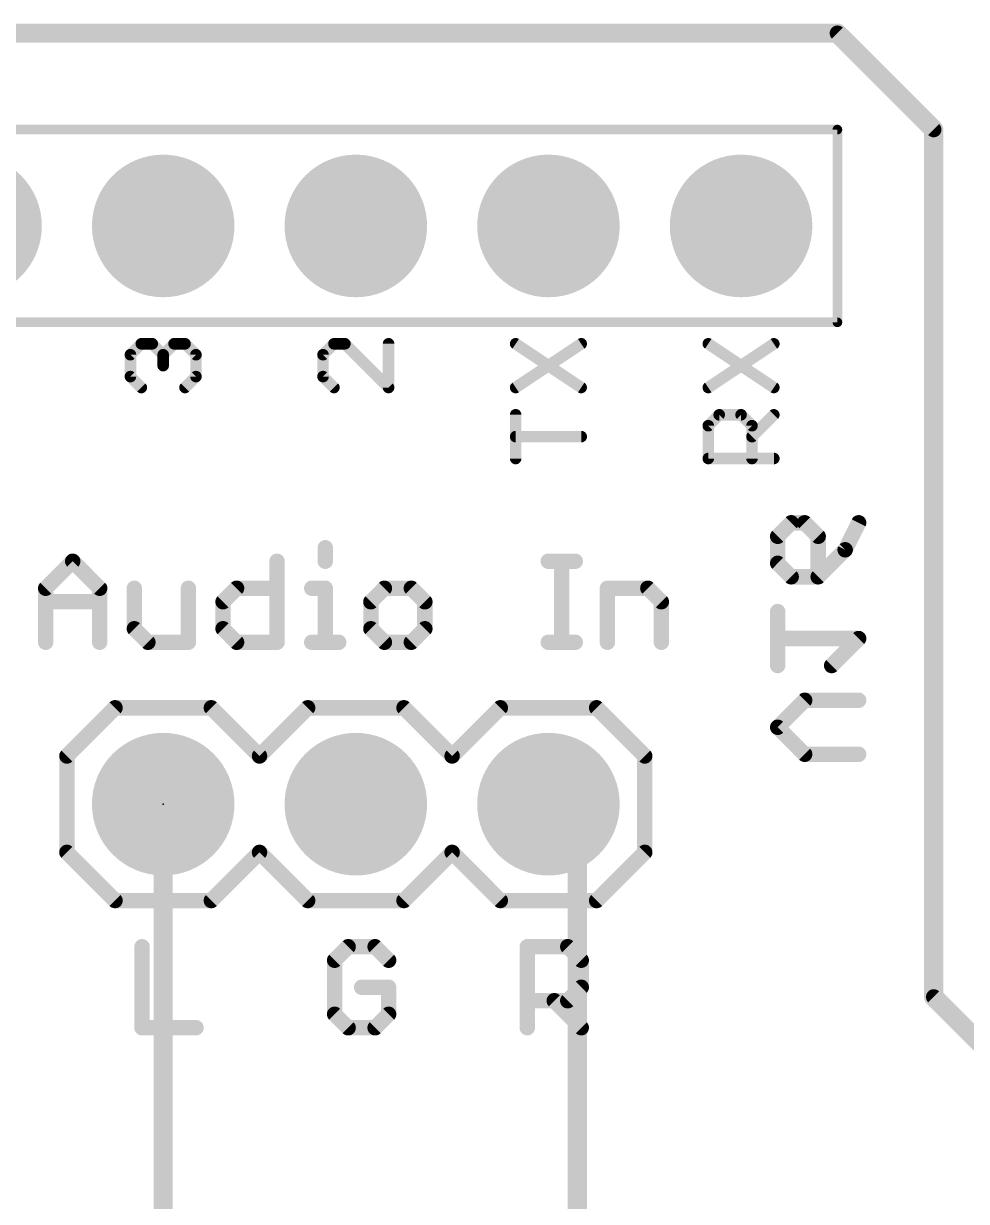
# Model space of a CAD drawing. Extents: x -16 to 96, y -18 to 53.
# Drawn here: x 45.15 to 57.58, y 37.94 to 53.47 of the extents above; entities that cross this region are included whole.
import ezdxf

# ---------------------------------------------------------------- set-up
doc = ezdxf.new("R2010")
doc.units = 0
for name, color, linetype in [('1', 12, 'CONTINUOUS'), ('16', 132, 'CONTINUOUS'), ('17', 110, 'CONTINUOUS'), ('20', 53, 'CONTINUOUS'), ('21', 41, 'CONTINUOUS'), ('23', 53, 'CONTINUOUS'), ('51', 53, 'CONTINUOUS')]:
    doc.layers.add(name, color=color, linetype=linetype)

# ---------------------------------------------------------------- blocks, each defined once
blk = doc.blocks.new('RECT')
blk.add_solid([(-0.5, -0.5), (0.5, -0.5), (-0.5, 0.5), (0.5, 0.5)])
blk = doc.blocks.new('ROUNDP')
at = {"const_width": 0.5}
blk.add_lwpolyline([(0, -0.25, 1), (0, 0.25, 1), (0, -0.25)], format="xyb", dxfattribs=at)

msp = doc.modelspace()

# ---------------------------------------------------------------- linework, layer by layer
at = {"layer": '1', "const_width": 0.254}
for points in [[(55.88, 53.34), (2.54, 53.34)], [(57.15, 52.07), (55.88, 53.34)], [(57.15, 40.64), (57.15, 52.07)], [(46.99, 43.18), (46.99, 36.83)], [(52.451, 42.799), (52.07, 43.18)], [(52.451, 26.543), (52.451, 42.799)], [(59.69, 38.1), (57.15, 40.64)]]:
    msp.add_lwpolyline(points, dxfattribs=at)
at = {"layer": '1', "const_width": 0.127}
for points in [[(55.9249, 53.3849, 1), (55.8351, 53.2951)], [(55.88, 53.2765, 1), (55.88, 53.4035)], [(57.2135, 52.07, 1), (57.0865, 52.07)], [(57.1051, 52.0251, 1), (57.1949, 52.1149)], [(47.0535, 43.18, 1), (46.9265, 43.18)], [(52.1149, 43.2249, 1), (52.0251, 43.1351)], [(52.5145, 42.799, 1), (52.3875, 42.799)], [(52.4061, 42.7541, 1), (52.4959, 42.8439)], [(57.1949, 40.6849, 1), (57.1051, 40.5951)], [(57.0865, 40.64, 1), (57.2135, 40.64)]]:
    msp.add_lwpolyline(points, format="xyb", dxfattribs=at)
at = {"layer": '16'}
for points, const_width in [([(55.88, 53.34), (2.54, 53.34)], 0.254), ([(57.15, 52.07), (55.88, 53.34)], 0.254), ([(57.15, 40.64), (57.15, 52.07)], 0.254), ([(55.0926, 46.7101), (55.2706, 46.888)], 0.2032), ([(55.2706, 46.888), (55.4485, 46.888)], 0.2032), ([(55.4485, 46.888), (55.6265, 46.7101)], 0.2032), ([(56.1603, 46.888), (55.9824, 46.5321)], 0.2032), ([(55.0926, 46.3541), (55.0926, 46.7101)], 0.2032), ([(55.6265, 46.7101), (55.6265, 46.1762)], 0.2032), ([(55.9824, 46.5321), (55.6265, 46.1762)], 0.2032), ([(55.2706, 46.1762), (55.0926, 46.3541)], 0.2032), ([(55.6265, 46.1762), (55.2706, 46.1762)], 0.2032), ([(55.0926, 45.0068), (55.0926, 45.7186)], 0.2032), ([(56.1603, 45.3627), (55.0926, 45.3627)], 0.2032), ([(55.8044, 45.0068), (56.1603, 45.3627)], 0.2032), ([(55.0926, 44.1933), (55.4485, 44.5492)], 0.2032), ([(55.4485, 44.5492), (56.1603, 44.5492)], 0.2032), ([(55.4485, 43.8374), (55.0926, 44.1933)], 0.2032), ([(56.1603, 43.8374), (55.4485, 43.8374)], 0.2032), ([(59.69, 38.1), (57.15, 40.64)], 0.254)]:
    msp.add_lwpolyline(points, dxfattribs=dict(at, const_width=const_width))
for points, const_width in [([(55.9249, 53.3849, 1), (55.8351, 53.2951)], 0.127), ([(55.88, 53.2765, 1), (55.88, 53.4035)], 0.127), ([(57.2135, 52.07, 1), (57.0865, 52.07)], 0.127), ([(57.1051, 52.0251, 1), (57.1949, 52.1149)], 0.127), ([(55.2706, 46.9388, 1), (55.2706, 46.8372)], 0.1016), ([(55.3065, 46.8521, 1), (55.2346, 46.9239)], 0.1016), ([(55.4844, 46.9239, 1), (55.4126, 46.8521)], 0.1016), ([(55.4485, 46.8372, 1), (55.4485, 46.9388)], 0.1016), ([(56.2057, 46.8653, 1), (56.1149, 46.9107)], 0.1016), ([(55.1434, 46.7101, 1), (55.0418, 46.7101)], 0.1016), ([(55.0567, 46.746, 1), (55.1285, 46.6741)], 0.1016), ([(55.6773, 46.7101, 1), (55.5757, 46.7101)], 0.1016), ([(55.5905, 46.6741, 1), (55.6624, 46.746)], 0.1016), ([(55.9369, 46.5548, 1), (56.0278, 46.5094)], 0.1016), ([(56.0183, 46.4962, 1), (55.9464, 46.568)], 0.1016), ([(55.1285, 46.3901, 1), (55.0567, 46.3182)], 0.1016), ([(55.0418, 46.3541, 1), (55.1434, 46.3541)], 0.1016), ([(55.2706, 46.227, 1), (55.2706, 46.1254)], 0.1016), ([(55.2346, 46.1403, 1), (55.3065, 46.2121)], 0.1016), ([(55.5905, 46.2121, 1), (55.6624, 46.1403)], 0.1016), ([(55.6265, 46.1254, 1), (55.6265, 46.227)], 0.1016), ([(55.5757, 46.1762, 1), (55.6773, 46.1762)], 0.1016), ([(55.1434, 45.7186, 1), (55.0418, 45.7186)], 0.1016), ([(55.0926, 45.4135, 1), (55.0926, 45.3119)], 0.1016), ([(56.1962, 45.3268, 1), (56.1244, 45.3986)], 0.1016), ([(56.1603, 45.3119, 1), (56.1603, 45.4135)], 0.1016), ([(55.0418, 45.0068, 1), (55.1434, 45.0068)], 0.1016), ([(55.7685, 45.0427, 1), (55.8403, 44.9709)], 0.1016), ([(55.4485, 44.6, 1), (55.4485, 44.4984)], 0.1016), ([(55.4844, 44.5133, 1), (55.4126, 44.5851)], 0.1016), ([(56.1603, 44.4984, 1), (56.1603, 44.6)], 0.1016), ([(55.1285, 44.2292, 1), (55.0567, 44.1574)], 0.1016), ([(55.0567, 44.2292, 1), (55.1285, 44.1574)], 0.1016), ([(55.4485, 43.8882, 1), (55.4485, 43.7866)], 0.1016), ([(56.1603, 43.7866, 1), (56.1603, 43.8882)], 0.1016), ([(55.4126, 43.8015, 1), (55.4844, 43.8733)], 0.1016), ([(57.1949, 40.6849, 1), (57.1051, 40.5951)], 0.127), ([(57.0865, 40.64, 1), (57.2135, 40.64)], 0.127)]:
    msp.add_lwpolyline(points, format="xyb", dxfattribs=dict(at, const_width=const_width))
at = {"layer": '20', "const_width": 0.2032}
for points in [[(55.88, 53.34), (2.54, 53.34)], [(57.15, 52.07), (55.88, 53.34)], [(57.15, 40.64), (57.15, 52.07)], [(59.69, 38.1), (57.15, 40.64)]]:
    msp.add_lwpolyline(points, dxfattribs=at)
at = {"layer": '20', "const_width": 0.1016}
for points in [[(55.9159, 53.3759, 1), (55.8441, 53.3041)], [(55.88, 53.2892, 1), (55.88, 53.3908)], [(57.2008, 52.07, 1), (57.0992, 52.07)], [(57.1141, 52.0341, 1), (57.1859, 52.1059)], [(57.1859, 40.6759, 1), (57.1141, 40.6041)], [(57.0992, 40.64, 1), (57.2008, 40.64)]]:
    msp.add_lwpolyline(points, format="xyb", dxfattribs=at)
at = {"layer": '21'}
for points, const_width in [([(46.5575, 49.1029), (46.7015, 49.2469)], 0.1524), ([(46.7015, 49.2469), (46.8456, 49.2469)], 0.1524), ([(46.8456, 49.2469), (46.9896, 49.1029)], 0.1524), ([(46.9896, 49.1029), (47.1337, 49.2469)], 0.1524), ([(47.1337, 49.2469), (47.2777, 49.2469)], 0.1524), ([(47.2777, 49.2469), (47.4218, 49.1029)], 0.1524), ([(49.2415, 49.2469), (49.0975, 49.1029)], 0.1524), ([(49.3856, 49.2469), (49.2415, 49.2469)], 0.1524), ([(49.9618, 48.6707), (49.3856, 49.2469)], 0.1524), ([(49.9618, 49.2469), (49.9618, 48.6707)], 0.1524), ([(51.6375, 48.6707), (52.5018, 49.2469)], 0.1524), ([(51.6375, 49.2469), (52.5018, 48.6707)], 0.1524), ([(54.1775, 48.6707), (55.0418, 49.2469)], 0.1524), ([(54.1775, 49.2469), (55.0418, 48.6707)], 0.1524), ([(46.5575, 48.8147), (46.5575, 49.1029)], 0.1524), ([(46.9896, 49.1029), (46.9896, 48.9588)], 0.1524), ([(47.4218, 49.1029), (47.4218, 48.8147)], 0.1524), ([(49.0975, 49.1029), (49.0975, 48.8147)], 0.1524), ([(46.7015, 48.6707), (46.5575, 48.8147)], 0.1524), ([(47.4218, 48.8147), (47.2777, 48.6707)], 0.1524), ([(49.0975, 48.8147), (49.2415, 48.6707)], 0.1524), ([(51.6375, 47.7352), (51.6375, 48.3114)], 0.1524), ([(54.1775, 48.1673), (54.3215, 48.3114)], 0.1524), ([(54.3215, 48.3114), (54.6096, 48.3114)], 0.1524), ([(54.6096, 48.3114), (54.7537, 48.1673)], 0.1524), ([(54.7537, 48.0233), (55.0418, 48.3114)], 0.1524), ([(54.1775, 47.7352), (54.1775, 48.1673)], 0.1524), ([(54.7537, 48.1673), (54.7537, 47.7352)], 0.1524), ([(52.5018, 48.0233), (51.6375, 48.0233)], 0.1524), ([(55.0418, 47.7352), (54.1775, 47.7352)], 0.1524), ([(49.1267, 46.5593), (49.1267, 46.3813)], 0.2032), ([(45.4406, 46.0254), (45.7965, 46.3813)], 0.2032), ([(45.7965, 46.3813), (46.1524, 46.0254)], 0.2032), ([(48.4912, 46.3813), (48.4912, 45.3136)], 0.2032), ([(52.0672, 46.3813), (52.4231, 46.3813)], 0.2032), ([(52.2451, 45.3136), (52.2451, 46.3813)], 0.2032), ([(45.4406, 45.3136), (45.4406, 46.0254)], 0.2032), ([(46.1524, 46.0254), (46.1524, 45.3136)], 0.2032), ([(46.61, 46.0254), (46.61, 45.4916)], 0.2032), ([(47.3218, 45.3136), (47.3218, 46.0254)], 0.2032), ([(47.7794, 45.8475), (47.9573, 46.0254)], 0.2032), ([(47.9573, 46.0254), (48.4912, 46.0254)], 0.2032), ([(48.9488, 46.0254), (49.1267, 46.0254)], 0.2032), ([(49.1267, 46.0254), (49.1267, 45.3136)], 0.2032), ([(49.9063, 46.0254), (49.7284, 45.8475)], 0.2032), ([(50.2622, 46.0254), (49.9063, 46.0254)], 0.2032), ([(50.4402, 45.8475), (50.2622, 46.0254)], 0.2032), ([(52.8468, 45.3136), (52.8468, 46.0254)], 0.2032), ([(52.8468, 46.0254), (53.3806, 46.0254)], 0.2032), ([(53.3806, 46.0254), (53.5586, 45.8475)], 0.2032), ([(45.4406, 45.8475), (46.1524, 45.8475)], 0.2032), ([(47.7794, 45.4916), (47.7794, 45.8475)], 0.2032), ([(49.7284, 45.8475), (49.7284, 45.4916)], 0.2032), ([(50.4402, 45.4916), (50.4402, 45.8475)], 0.2032), ([(53.5586, 45.8475), (53.5586, 45.3136)], 0.2032), ([(46.61, 45.4916), (46.7879, 45.3136)], 0.2032), ([(47.9573, 45.3136), (47.7794, 45.4916)], 0.2032), ([(49.7284, 45.4916), (49.9063, 45.3136)], 0.2032), ([(50.2622, 45.3136), (50.4402, 45.4916)], 0.2032), ([(46.7879, 45.3136), (47.3218, 45.3136)], 0.2032), ([(48.4912, 45.3136), (47.9573, 45.3136)], 0.2032), ([(48.9488, 45.3136), (49.3047, 45.3136)], 0.2032), ([(49.9063, 45.3136), (50.2622, 45.3136)], 0.2032), ([(52.0672, 45.3136), (52.4231, 45.3136)], 0.2032), ([(46.355, 44.45), (45.72, 43.815)], 0.2032), ([(46.355, 44.45), (47.625, 44.45)], 0.2032), ([(47.625, 44.45), (48.26, 43.815)], 0.2032), ([(48.26, 43.815), (48.895, 44.45)], 0.2032), ([(48.895, 44.45), (50.165, 44.45)], 0.2032), ([(50.165, 44.45), (50.8, 43.815)], 0.2032), ([(50.8, 43.815), (51.435, 44.45)], 0.2032), ([(51.435, 44.45), (52.705, 44.45)], 0.2032), ([(52.705, 44.45), (53.34, 43.815)], 0.2032), ([(45.72, 43.815), (45.72, 42.545)], 0.2032), ([(53.34, 43.815), (53.34, 42.545)], 0.2032), ([(45.72, 42.545), (46.355, 41.91)], 0.2032), ([(48.26, 42.545), (47.625, 41.91)], 0.2032), ([(48.895, 41.91), (48.26, 42.545)], 0.2032), ([(50.8, 42.545), (50.165, 41.91)], 0.2032), ([(51.435, 41.91), (50.8, 42.545)], 0.2032), ([(53.34, 42.545), (52.705, 41.91)], 0.2032), ([(47.625, 41.91), (46.355, 41.91)], 0.2032), ([(50.165, 41.91), (48.895, 41.91)], 0.2032), ([(52.705, 41.91), (51.435, 41.91)], 0.2032), ([(46.7106, 41.3013), (46.7106, 40.2336)], 0.2032), ([(49.4286, 41.3013), (49.2506, 41.1234)], 0.2032), ([(49.7845, 41.3013), (49.4286, 41.3013)], 0.2032), ([(49.9624, 41.1234), (49.7845, 41.3013)], 0.2032), ([(51.7906, 40.2336), (51.7906, 41.3013)], 0.2032), ([(51.7906, 41.3013), (52.3245, 41.3013)], 0.2032), ([(52.3245, 41.3013), (52.5024, 41.1234)], 0.2032), ([(49.2506, 41.1234), (49.2506, 40.4116)], 0.2032), ([(52.5024, 41.1234), (52.5024, 40.7675)], 0.2032), ([(49.9624, 40.7675), (49.6065, 40.7675)], 0.2032), ([(49.9624, 40.4116), (49.9624, 40.7675)], 0.2032), ([(52.5024, 40.7675), (52.3245, 40.5895)], 0.2032), ([(52.3245, 40.5895), (51.7906, 40.5895)], 0.2032), ([(52.1465, 40.5895), (52.5024, 40.2336)], 0.2032), ([(49.2506, 40.4116), (49.4286, 40.2336)], 0.2032), ([(49.7845, 40.2336), (49.9624, 40.4116)], 0.2032), ([(46.7106, 40.2336), (47.4224, 40.2336)], 0.2032), ([(49.4286, 40.2336), (49.7845, 40.2336)], 0.2032)]:
    msp.add_lwpolyline(points, dxfattribs=dict(at, const_width=const_width))
for points, const_width in [([(46.7015, 49.285, 1), (46.7015, 49.2088)], 0.0762), ([(46.7285, 49.22, 1), (46.6746, 49.2738)], 0.0762), ([(46.8725, 49.2738, 1), (46.8186, 49.22)], 0.0762), ([(46.8456, 49.2088, 1), (46.8456, 49.285)], 0.0762), ([(47.1337, 49.285, 1), (47.1337, 49.2088)], 0.0762), ([(47.1606, 49.22, 1), (47.1067, 49.2738)], 0.0762), ([(47.3047, 49.2738, 1), (47.2508, 49.22)], 0.0762), ([(47.2777, 49.2088, 1), (47.2777, 49.285)], 0.0762), ([(49.2415, 49.285, 1), (49.2415, 49.2088)], 0.0762), ([(49.2685, 49.22, 1), (49.2146, 49.2738)], 0.0762), ([(49.4125, 49.2738, 1), (49.3586, 49.22)], 0.0762), ([(49.3856, 49.2088, 1), (49.3856, 49.285)], 0.0762), ([(49.9999, 49.2469, 1), (49.9237, 49.2469)], 0.0762), ([(51.6586, 49.2786, 1), (51.6163, 49.2152)], 0.0762), ([(52.5229, 49.2152, 1), (52.4807, 49.2786)], 0.0762), ([(54.1986, 49.2786, 1), (54.1563, 49.2152)], 0.0762), ([(55.0629, 49.2152, 1), (55.0207, 49.2786)], 0.0762), ([(46.5305, 49.1298, 1), (46.5844, 49.0759)], 0.0762), ([(46.5956, 49.1029, 1), (46.5194, 49.1029)], 0.0762), ([(47.0277, 49.1029, 1), (46.9515, 49.1029)], 0.0762), ([(46.9627, 49.1298, 1), (47.0166, 49.0759)], 0.0762), ([(46.9627, 49.0759, 1), (47.0166, 49.1298)], 0.0762), ([(47.4599, 49.1029, 1), (47.3837, 49.1029)], 0.0762), ([(47.3949, 49.0759, 1), (47.4487, 49.1298)], 0.0762), ([(49.0705, 49.1298, 1), (49.1244, 49.0759)], 0.0762), ([(49.1356, 49.1029, 1), (49.0594, 49.1029)], 0.0762), ([(46.9515, 48.9588, 1), (47.0277, 48.9588)], 0.0762), ([(46.5844, 48.8417, 1), (46.5305, 48.7878)], 0.0762), ([(46.5194, 48.8147, 1), (46.5956, 48.8147)], 0.0762), ([(47.3837, 48.8147, 1), (47.4599, 48.8147)], 0.0762), ([(47.4487, 48.7878, 1), (47.3949, 48.8417)], 0.0762), ([(49.1244, 48.8417, 1), (49.0705, 48.7878)], 0.0762), ([(49.0594, 48.8147, 1), (49.1356, 48.8147)], 0.0762), ([(51.6163, 48.7024, 1), (51.6586, 48.639)], 0.0762), ([(52.4807, 48.639, 1), (52.5229, 48.7024)], 0.0762), ([(54.1563, 48.7024, 1), (54.1986, 48.639)], 0.0762), ([(55.0207, 48.639, 1), (55.0629, 48.7024)], 0.0762), ([(46.6746, 48.6437, 1), (46.7285, 48.6976)], 0.0762), ([(47.2508, 48.6976, 1), (47.3047, 48.6437)], 0.0762), ([(49.2146, 48.6437, 1), (49.2685, 48.6976)], 0.0762), ([(49.9237, 48.6707, 1), (49.9999, 48.6707)], 0.0762), ([(49.9349, 48.6437, 1), (49.9887, 48.6976)], 0.0762), ([(51.6756, 48.3114, 1), (51.5994, 48.3114)], 0.0762), ([(54.3215, 48.3495, 1), (54.3215, 48.2733)], 0.0762), ([(54.3485, 48.2844, 1), (54.2946, 48.3383)], 0.0762), ([(54.6366, 48.3383, 1), (54.5827, 48.2844)], 0.0762), ([(54.6096, 48.2733, 1), (54.6096, 48.3495)], 0.0762), ([(55.0687, 48.2844, 1), (55.0149, 48.3383)], 0.0762), ([(54.1505, 48.1943, 1), (54.2044, 48.1404)], 0.0762), ([(54.2156, 48.1673, 1), (54.1394, 48.1673)], 0.0762), ([(54.7918, 48.1673, 1), (54.7156, 48.1673)], 0.0762), ([(54.7267, 48.1404, 1), (54.7806, 48.1943)], 0.0762), ([(51.6375, 48.0614, 1), (51.6375, 47.9852)], 0.0762), ([(52.5018, 47.9852, 1), (52.5018, 48.0614)], 0.0762), ([(54.7267, 48.0502, 1), (54.7806, 47.9963)], 0.0762), ([(54.1775, 47.7733, 1), (54.1775, 47.6971)], 0.0762), ([(55.0418, 47.6971, 1), (55.0418, 47.7733)], 0.0762), ([(51.5994, 47.7352, 1), (51.6756, 47.7352)], 0.0762), ([(54.1394, 47.7352, 1), (54.2156, 47.7352)], 0.0762), ([(54.7156, 47.7352, 1), (54.7918, 47.7352)], 0.0762), ([(49.1775, 46.5593, 1), (49.0759, 46.5593)], 0.1016), ([(45.8324, 46.4172, 1), (45.7606, 46.3454)], 0.1016), ([(45.8324, 46.3454, 1), (45.7606, 46.4172)], 0.1016), ([(48.542, 46.3813, 1), (48.4404, 46.3813)], 0.1016), ([(49.0759, 46.3813, 1), (49.1775, 46.3813)], 0.1016), ([(52.0672, 46.4321, 1), (52.0672, 46.3305)], 0.1016), ([(52.2959, 46.3813, 1), (52.1943, 46.3813)], 0.1016), ([(52.4231, 46.3305, 1), (52.4231, 46.4321)], 0.1016), ([(45.4914, 46.0254, 1), (45.3898, 46.0254)], 0.1016), ([(45.4047, 46.0613, 1), (45.4765, 45.9895)], 0.1016), ([(46.2032, 46.0254, 1), (46.1016, 46.0254)], 0.1016), ([(46.1165, 45.9895, 1), (46.1883, 46.0613)], 0.1016), ([(46.6608, 46.0254, 1), (46.5592, 46.0254)], 0.1016), ([(47.3726, 46.0254, 1), (47.271, 46.0254)], 0.1016), ([(47.9573, 46.0762, 1), (47.9573, 45.9746)], 0.1016), ([(47.9933, 45.9895, 1), (47.9214, 46.0613)], 0.1016), ([(48.4912, 45.9746, 1), (48.4912, 46.0762)], 0.1016), ([(48.9488, 46.0762, 1), (48.9488, 45.9746)], 0.1016), ([(49.1775, 46.0254, 1), (49.0759, 46.0254)], 0.1016), ([(49.1267, 45.9746, 1), (49.1267, 46.0762)], 0.1016), ([(49.9063, 46.0762, 1), (49.9063, 45.9746)], 0.1016), ([(49.9423, 45.9895, 1), (49.8704, 46.0613)], 0.1016), ([(50.2982, 46.0613, 1), (50.2263, 45.9895)], 0.1016), ([(50.2622, 45.9746, 1), (50.2622, 46.0762)], 0.1016), ([(52.8976, 46.0254, 1), (52.796, 46.0254)], 0.1016), ([(52.8468, 46.0762, 1), (52.8468, 45.9746)], 0.1016), ([(53.4166, 46.0613, 1), (53.3447, 45.9895)], 0.1016), ([(53.3806, 45.9746, 1), (53.3806, 46.0762)], 0.1016), ([(45.4406, 45.8983, 1), (45.4406, 45.7967)], 0.1016), ([(46.1524, 45.7967, 1), (46.1524, 45.8983)], 0.1016), ([(47.8302, 45.8475, 1), (47.7286, 45.8475)], 0.1016), ([(49.7792, 45.8475, 1), (49.6776, 45.8475)], 0.1016), ([(50.491, 45.8475, 1), (50.3894, 45.8475)], 0.1016), ([(53.6094, 45.8475, 1), (53.5078, 45.8475)], 0.1016), ([(47.7435, 45.8834, 1), (47.8153, 45.8115)], 0.1016), ([(49.6925, 45.8834, 1), (49.7643, 45.8115)], 0.1016), ([(50.4043, 45.8115, 1), (50.4761, 45.8834)], 0.1016), ([(53.5227, 45.8115, 1), (53.5945, 45.8834)], 0.1016), ([(46.6459, 45.5275, 1), (46.5741, 45.4556)], 0.1016), ([(46.5592, 45.4916, 1), (46.6608, 45.4916)], 0.1016), ([(47.8153, 45.5275, 1), (47.7435, 45.4556)], 0.1016), ([(47.7286, 45.4916, 1), (47.8302, 45.4916)], 0.1016), ([(49.7643, 45.5275, 1), (49.6925, 45.4556)], 0.1016), ([(49.6776, 45.4916, 1), (49.7792, 45.4916)], 0.1016), ([(50.3894, 45.4916, 1), (50.491, 45.4916)], 0.1016), ([(50.4761, 45.4556, 1), (50.4043, 45.5275)], 0.1016), ([(45.3898, 45.3136, 1), (45.4914, 45.3136)], 0.1016), ([(46.1016, 45.3136, 1), (46.2032, 45.3136)], 0.1016), ([(46.7879, 45.3644, 1), (46.7879, 45.2628)], 0.1016), ([(46.752, 45.2777, 1), (46.8239, 45.3495)], 0.1016), ([(47.271, 45.3136, 1), (47.3726, 45.3136)], 0.1016), ([(47.3218, 45.2628, 1), (47.3218, 45.3644)], 0.1016), ([(47.9573, 45.3644, 1), (47.9573, 45.2628)], 0.1016), ([(47.9214, 45.2777, 1), (47.9933, 45.3495)], 0.1016), ([(48.4404, 45.3136, 1), (48.542, 45.3136)], 0.1016), ([(48.4912, 45.2628, 1), (48.4912, 45.3644)], 0.1016), ([(48.9488, 45.3644, 1), (48.9488, 45.2628)], 0.1016), ([(49.0759, 45.3136, 1), (49.1775, 45.3136)], 0.1016), ([(49.3047, 45.2628, 1), (49.3047, 45.3644)], 0.1016), ([(49.9063, 45.3644, 1), (49.9063, 45.2628)], 0.1016), ([(49.8704, 45.2777, 1), (49.9423, 45.3495)], 0.1016), ([(50.2263, 45.3495, 1), (50.2982, 45.2777)], 0.1016), ([(50.2622, 45.2628, 1), (50.2622, 45.3644)], 0.1016), ([(52.0672, 45.3644, 1), (52.0672, 45.2628)], 0.1016), ([(52.1943, 45.3136, 1), (52.2959, 45.3136)], 0.1016), ([(52.4231, 45.2628, 1), (52.4231, 45.3644)], 0.1016), ([(52.796, 45.3136, 1), (52.8976, 45.3136)], 0.1016), ([(53.5078, 45.3136, 1), (53.6094, 45.3136)], 0.1016), ([(46.355, 44.5008, 1), (46.355, 44.3992)], 0.1016), ([(46.3909, 44.4141, 1), (46.3191, 44.4859)], 0.1016), ([(47.6609, 44.4859, 1), (47.5891, 44.4141)], 0.1016), ([(47.625, 44.3992, 1), (47.625, 44.5008)], 0.1016), ([(48.895, 44.5008, 1), (48.895, 44.3992)], 0.1016), ([(48.9309, 44.4141, 1), (48.8591, 44.4859)], 0.1016), ([(50.2009, 44.4859, 1), (50.1291, 44.4141)], 0.1016), ([(50.165, 44.3992, 1), (50.165, 44.5008)], 0.1016), ([(51.435, 44.5008, 1), (51.435, 44.3992)], 0.1016), ([(51.4709, 44.4141, 1), (51.3991, 44.4859)], 0.1016), ([(52.7409, 44.4859, 1), (52.6691, 44.4141)], 0.1016), ([(52.705, 44.3992, 1), (52.705, 44.5008)], 0.1016), ([(45.7708, 43.815, 1), (45.6692, 43.815)], 0.1016), ([(45.6841, 43.8509, 1), (45.7559, 43.7791)], 0.1016), ([(48.2241, 43.8509, 1), (48.2959, 43.7791)], 0.1016), ([(48.2241, 43.7791, 1), (48.2959, 43.8509)], 0.1016), ([(50.7641, 43.8509, 1), (50.8359, 43.7791)], 0.1016), ([(50.7641, 43.7791, 1), (50.8359, 43.8509)], 0.1016), ([(53.3908, 43.815, 1), (53.2892, 43.815)], 0.1016), ([(53.3041, 43.7791, 1), (53.3759, 43.8509)], 0.1016), ([(45.7559, 42.5809, 1), (45.6841, 42.5091)], 0.1016), ([(45.6692, 42.545, 1), (45.7708, 42.545)], 0.1016), ([(48.2959, 42.5809, 1), (48.2241, 42.5091)], 0.1016), ([(48.2959, 42.5091, 1), (48.2241, 42.5809)], 0.1016), ([(50.8359, 42.5809, 1), (50.7641, 42.5091)], 0.1016), ([(50.8359, 42.5091, 1), (50.7641, 42.5809)], 0.1016), ([(53.2892, 42.545, 1), (53.3908, 42.545)], 0.1016), ([(53.3759, 42.5091, 1), (53.3041, 42.5809)], 0.1016), ([(46.355, 41.9608, 1), (46.355, 41.8592)], 0.1016), ([(46.3191, 41.8741, 1), (46.3909, 41.9459)], 0.1016), ([(47.5891, 41.9459, 1), (47.6609, 41.8741)], 0.1016), ([(47.625, 41.8592, 1), (47.625, 41.9608)], 0.1016), ([(48.895, 41.9608, 1), (48.895, 41.8592)], 0.1016), ([(48.8591, 41.8741, 1), (48.9309, 41.9459)], 0.1016), ([(50.1291, 41.9459, 1), (50.2009, 41.8741)], 0.1016), ([(50.165, 41.8592, 1), (50.165, 41.9608)], 0.1016), ([(51.435, 41.9608, 1), (51.435, 41.8592)], 0.1016), ([(51.3991, 41.8741, 1), (51.4709, 41.9459)], 0.1016), ([(52.6691, 41.9459, 1), (52.7409, 41.8741)], 0.1016), ([(52.705, 41.8592, 1), (52.705, 41.9608)], 0.1016), ([(46.7614, 41.3013, 1), (46.6598, 41.3013)], 0.1016), ([(49.4286, 41.3521, 1), (49.4286, 41.2505)], 0.1016), ([(49.4645, 41.2654, 1), (49.3926, 41.3372)], 0.1016), ([(49.8204, 41.3372, 1), (49.7485, 41.2654)], 0.1016), ([(49.7845, 41.2505, 1), (49.7845, 41.3521)], 0.1016), ([(51.8414, 41.3013, 1), (51.7398, 41.3013)], 0.1016), ([(51.7906, 41.3521, 1), (51.7906, 41.2505)], 0.1016), ([(52.3604, 41.3372, 1), (52.2885, 41.2654)], 0.1016), ([(52.3245, 41.2505, 1), (52.3245, 41.3521)], 0.1016), ([(49.3014, 41.1234, 1), (49.1998, 41.1234)], 0.1016), ([(49.2147, 41.1593, 1), (49.2865, 41.0874)], 0.1016), ([(49.9265, 41.0874, 1), (49.9983, 41.1593)], 0.1016), ([(52.5532, 41.1234, 1), (52.4516, 41.1234)], 0.1016), ([(52.4665, 41.0874, 1), (52.5383, 41.1593)], 0.1016), ([(49.6065, 40.8183, 1), (49.6065, 40.7167)], 0.1016), ([(50.0132, 40.7675, 1), (49.9116, 40.7675)], 0.1016), ([(49.9624, 40.7167, 1), (49.9624, 40.8183)], 0.1016), ([(52.5383, 40.7315, 1), (52.4665, 40.8034)], 0.1016), ([(51.7906, 40.6403, 1), (51.7906, 40.5387)], 0.1016), ([(52.1824, 40.6254, 1), (52.1106, 40.5536)], 0.1016), ([(52.2885, 40.6254, 1), (52.3604, 40.5536)], 0.1016), ([(52.3245, 40.5387, 1), (52.3245, 40.6403)], 0.1016), ([(52.4516, 40.7675, 1), (52.5532, 40.7675)], 0.1016), ([(49.2865, 40.4475, 1), (49.2147, 40.3756)], 0.1016), ([(49.9983, 40.3756, 1), (49.9265, 40.4475)], 0.1016), ([(49.1998, 40.4116, 1), (49.3014, 40.4116)], 0.1016), ([(49.9116, 40.4116, 1), (50.0132, 40.4116)], 0.1016), ([(46.7106, 40.2844, 1), (46.7106, 40.1828)], 0.1016), ([(46.6598, 40.2336, 1), (46.7614, 40.2336)], 0.1016), ([(47.4224, 40.1828, 1), (47.4224, 40.2844)], 0.1016), ([(49.4286, 40.2844, 1), (49.4286, 40.1828)], 0.1016), ([(49.3926, 40.1977, 1), (49.4645, 40.2695)], 0.1016), ([(49.7485, 40.2695, 1), (49.8204, 40.1977)], 0.1016), ([(49.7845, 40.1828, 1), (49.7845, 40.2844)], 0.1016), ([(51.7398, 40.2336, 1), (51.8414, 40.2336)], 0.1016), ([(52.4665, 40.1977, 1), (52.5383, 40.2695)], 0.1016)]:
    msp.add_lwpolyline(points, format="xyb", dxfattribs=dict(at, const_width=const_width))
at = {"layer": '23'}
msp.add_point((46.99, 43.18), dxfattribs=at)
at = {"layer": '51'}
for points, const_width in [([(55.88, 53.34), (2.54, 53.34)], 0.254), ([(57.15, 52.07), (55.88, 53.34)], 0.254), ([(57.15, 40.64), (57.15, 52.07)], 0.254), ([(35.56, 52.07), (55.88, 52.07)], 0.127), ([(55.88, 52.07), (55.88, 49.53)], 0.127), ([(55.88, 49.53), (35.56, 49.53)], 0.127), ([(59.69, 38.1), (57.15, 40.64)], 0.254)]:
    msp.add_lwpolyline(points, dxfattribs=dict(at, const_width=const_width))
for points, const_width in [([(55.9249, 53.3849, 1), (55.8351, 53.2951)], 0.127), ([(55.88, 53.2765, 1), (55.88, 53.4035)], 0.127), ([(57.2135, 52.07, 1), (57.0865, 52.07)], 0.127), ([(57.1051, 52.0251, 1), (57.1949, 52.1149)], 0.127), ([(55.9118, 52.07, 1), (55.8483, 52.07)], 0.0635), ([(55.88, 52.0382, 1), (55.88, 52.1018)], 0.0635), ([(55.8483, 49.53, 1), (55.9118, 49.53)], 0.0635), ([(55.88, 49.4982, 1), (55.88, 49.5618)], 0.0635), ([(57.1949, 40.6849, 1), (57.1051, 40.5951)], 0.127), ([(57.0865, 40.64, 1), (57.2135, 40.64)], 0.127)]:
    msp.add_lwpolyline(points, format="xyb", dxfattribs=dict(at, const_width=const_width))

# ---------------------------------------------------------------- block references
at = {"layer": '17', "xscale": 1.8796, "yscale": 1.8796}
for p in [(44.45, 50.8), (44.45, 50.8), (46.99, 50.8), (46.99, 50.8), (49.53, 50.8), (49.53, 50.8), (52.07, 50.8), (52.07, 50.8), (54.61, 50.8), (54.61, 50.8)]:
    msp.add_blockref('ROUNDP', p, dxfattribs=at)
at = {"layer": '17', "xscale": 1.8796, "yscale": 1.8796, "rotation": 90}
for p in [(46.99, 43.18), (46.99, 43.18), (49.53, 43.18), (49.53, 43.18), (52.07, 43.18), (52.07, 43.18)]:
    msp.add_blockref('ROUNDP', p, dxfattribs=at)
at = {"layer": '51', "xscale": 0.508, "yscale": 0.508}
for p in [(46.99, 43.18), (49.53, 43.18), (52.07, 43.18)]:
    msp.add_blockref('RECT', p, dxfattribs=at)

doc.saveas('drawing.dxf')
